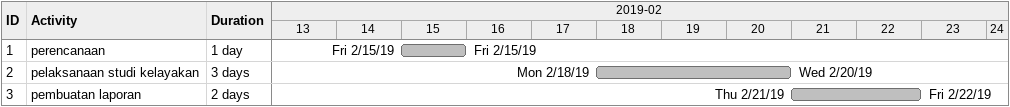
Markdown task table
| ID | Task | Duration | Start | Finish |
|---|---|---|---|---|
| 1 | perencanaan | 1d | 2019-02-15 | 2019-02-15 |
| 2 | pelaksanaan studi kelayakan | 3d | 2019-02-18 | 2019-02-20 |
| 3 | pembuatan laporan | 2d | 2019-02-21 | 2019-02-22 |
